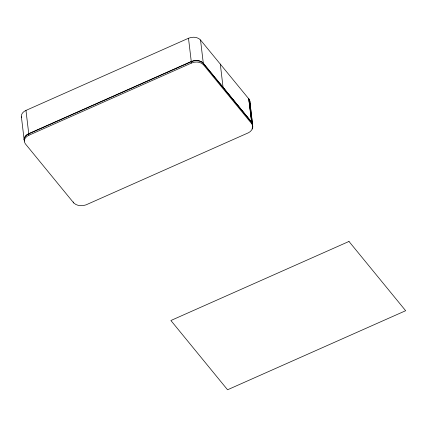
<?xml version="1.0" encoding="UTF-8"?>
<svg xmlns="http://www.w3.org/2000/svg" width="427" height="427" viewBox="0 0 427 427"><rect width="100%" height="100%" fill="white"/><g stroke="black" fill="none" stroke-linecap="round" stroke-linejoin="round"><path stroke-width="0.64" d="M252.533 124.294L251.871 122.634L203.316 63.426A8.898 6.191 -6.8 0 0 191.285 61.685L28.758 133.848L28.919 135.226A8.898 6.191 -6.8 0 0 25.39 143.872L73.706 202.905C76.876 206.081 82 206.284 86.046 204.859L248.397 132.786C251.546 131.345 254.124 127.353 252.005 124.06L249.074 99.208L200.519 39.994A8.898 6.191 -6.8 0 0 188.488 38.254L25.962 110.417A8.898 6.191 -6.8 0 0 21.596 117.606M24.376 140.846A8.898 6.191 -6.8 0 1 28.742 133.656L191.269 61.493A8.898 6.191 -6.8 0 1 203.295 63.233L251.818 122.458L252.517 124.108L252.795 127.235M28.919 135.226L191.445 63.063A8.898 6.191 -6.8 0 1 203.476 64.803L252.005 124.06M251.871 122.634L248.765 98.829L249.101 101.647L250.11 103.676L250.201 105.202M220.305 64.071L223.07 87.487L251.716 122.442M219.836 83.617L223.038 87.503M249.074 99.208L249.742 100.868L252.661 125.81M252.565 124.284L249.774 100.852L249.864 102.384M249.101 101.647L251.556 122.255M252.186 128.052L252.298 128.991M200.519 39.994L203.295 63.233M203.316 63.426L203.476 64.803M188.488 38.254L191.269 61.493M191.285 61.685L191.445 63.063M73.593 201.966L73.706 202.905M25.962 110.417L28.742 133.656M21.398 116.817L24.174 140.056M24.392 141.033A8.898 6.191 -6.8 0 1 28.758 133.848M348.982 241.447L170.891 320.512L227.554 389.776L405.65 310.712L348.982 241.447"/></g></svg>
